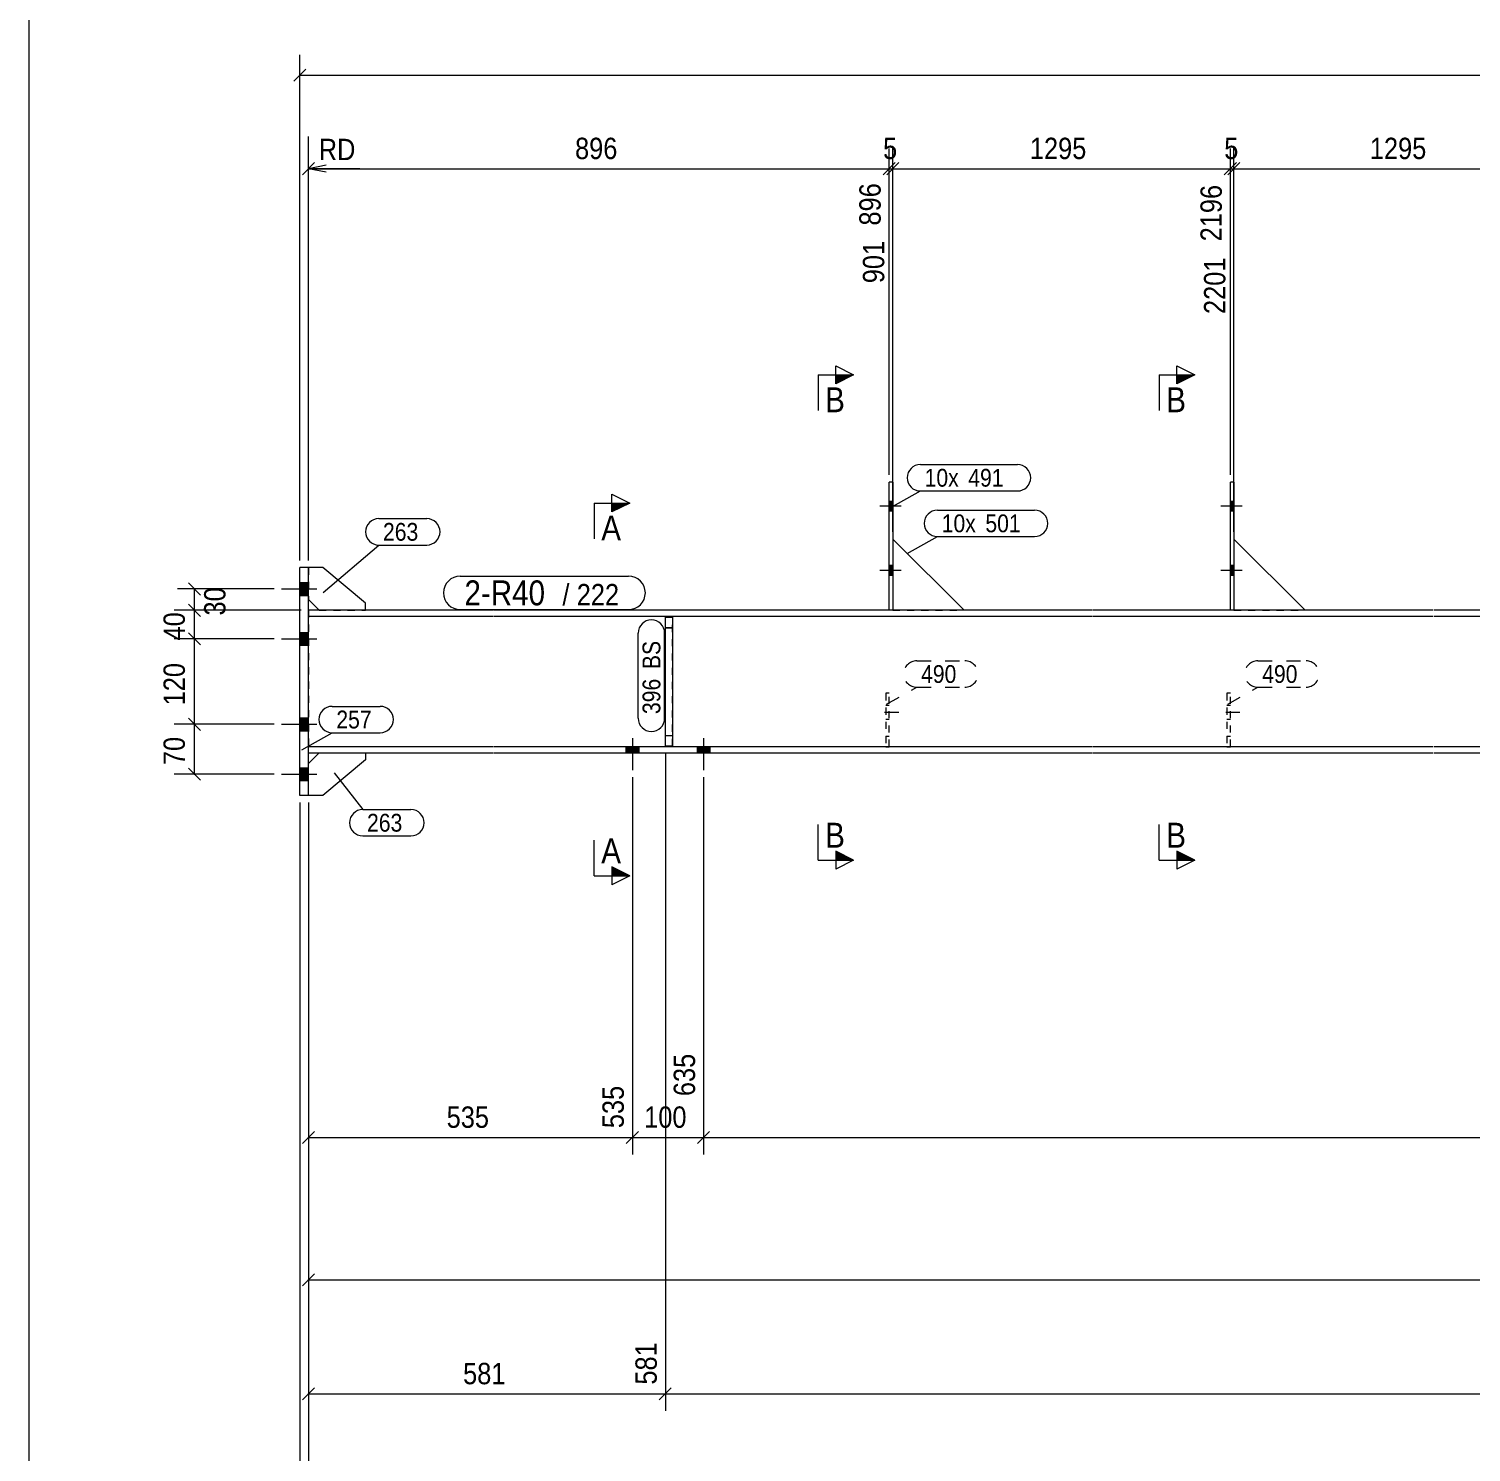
# Model space of a CAD drawing. Header units: millimetres. Extents: x 2 to 825, y 1 to 579.
# Drawn here: x 5 to 207.5, y 212.5 to 412.3 of the extents above; entities that cross this region are included whole.
import ezdxf

# ---------------------------------------------------------------- set-up
doc = ezdxf.new("R2010")
doc.units = ezdxf.units.MM
for name, pattern in [('XKITLINE00', [0]), ('XKITLINE01', [4, 1, -1, 1, -1]), ('XKITLINE02', [4, 2, -2])]:
    doc.linetypes.add(name, pattern=pattern)
for name, color, linetype, lineweight in [('Bolt', 3, 'Continuous', 0), ('Dimensions', 7, 'Continuous', 0), ('DrawingSheet', 5, 'Continuous', 0), ('Part', 2, 'Continuous', 0), ('PartMark', 7, 'Continuous', 0), ('Section', 6, 'Continuous', 0)]:
    doc.layers.add(name, color=color, linetype=linetype, lineweight=lineweight)
doc.styles.add('ARIAL', font='ARIAL.TTF')

# ---------------------------------------------------------------- blocks, each defined once
blk = doc.blocks.new('*A8')
at = {"layer": 'Bolt'}
for points in [[(173.72, 346), (174.22, 346), (174.22, 344.6), (173.72, 344.6)], [(173.72, 346), (174.22, 346), (174.22, 344.6), (173.72, 344.6)], [(173.72, 337), (174.22, 337), (174.22, 335.6), (173.72, 335.6)], [(173.72, 337), (174.22, 337), (174.22, 335.6), (173.72, 335.6)]]:
    blk.add_hatch(color=3, dxfattribs=at).paths.add_polyline_path(points, flags=17)
at = {"layer": 'Bolt', "color": 3, "linetype": 'XKITLINE00', "lineweight": 0}
for p, q in [((175.38, 345.3), (172.38, 345.3)), ((175.38, 345.3), (172.38, 345.3)), ((174.22, 346), (173.72, 346)), ((174.22, 346), (173.72, 346)), ((174.22, 344.6), (173.72, 344.6)), ((174.22, 344.6), (173.72, 344.6)), ((175.38, 336.3), (172.38, 336.3)), ((175.38, 336.3), (172.38, 336.3)), ((174.22, 337), (173.72, 337)), ((174.22, 337), (173.72, 337)), ((174.22, 335.6), (173.72, 335.6)), ((174.22, 335.6), (173.72, 335.6))]:
    blk.add_line(p, q, dxfattribs=at)
blk = doc.blocks.new('*A9')
at = {"layer": 'Bolt', "color": 3, "linetype": 'XKITLINE02', "lineweight": 0}
for p, q in [((175.07, 316.35), (172.07, 316.35)), ((173.72, 317.33), (173.22, 317.33)), ((173.72, 315.36), (173.22, 315.36))]:
    blk.add_line(p, q, dxfattribs=at)
blk = doc.blocks.new('*A10')
at = {"layer": 'Bolt'}
for points in [[(125.82, 346), (126.32, 346), (126.32, 344.6), (125.82, 344.6)], [(125.82, 346), (126.32, 346), (126.32, 344.6), (125.82, 344.6)], [(125.82, 337), (126.32, 337), (126.32, 335.6), (125.82, 335.6)], [(125.82, 337), (126.32, 337), (126.32, 335.6), (125.82, 335.6)]]:
    blk.add_hatch(color=3, dxfattribs=at).paths.add_polyline_path(points, flags=17)
at = {"layer": 'Bolt', "color": 3, "linetype": 'XKITLINE00', "lineweight": 0}
for p, q in [((127.48, 345.3), (124.48, 345.3)), ((127.48, 345.3), (124.48, 345.3)), ((126.32, 346), (125.82, 346)), ((126.32, 346), (125.82, 346)), ((126.32, 344.6), (125.82, 344.6)), ((126.32, 344.6), (125.82, 344.6)), ((127.48, 336.3), (124.48, 336.3)), ((127.48, 336.3), (124.48, 336.3)), ((126.32, 337), (125.82, 337)), ((126.32, 337), (125.82, 337)), ((126.32, 335.6), (125.82, 335.6)), ((126.32, 335.6), (125.82, 335.6))]:
    blk.add_line(p, q, dxfattribs=at)
blk = doc.blocks.new('*A11')
at = {"layer": 'Bolt', "color": 3, "linetype": 'XKITLINE02', "lineweight": 0}
for p, q in [((127.17, 316.35), (124.17, 316.35)), ((125.82, 317.33), (125.32, 317.33)), ((125.82, 315.36), (125.32, 315.36))]:
    blk.add_line(p, q, dxfattribs=at)
blk = doc.blocks.new('*A14')
at = {"layer": 'Bolt'}
for points in [[(44.26, 332.8), (43.06, 332.8), (43.06, 334.6), (44.26, 334.6)], [(44.26, 332.8), (43.06, 332.8), (43.06, 334.6), (44.26, 334.6)], [(44.26, 325.8), (43.06, 325.8), (43.06, 327.6), (44.26, 327.6)], [(44.26, 325.8), (43.06, 325.8), (43.06, 327.6), (44.26, 327.6)], [(44.26, 313.8), (43.06, 313.8), (43.06, 315.6), (44.26, 315.6)], [(44.26, 313.8), (43.06, 313.8), (43.06, 315.6), (44.26, 315.6)], [(44.26, 306.8), (43.06, 306.8), (43.06, 308.6), (44.26, 308.6)], [(44.26, 306.8), (43.06, 306.8), (43.06, 308.6), (44.26, 308.6)]]:
    blk.add_hatch(color=3, dxfattribs=at).paths.add_polyline_path(points, flags=17)
at = {"layer": 'Bolt', "color": 3, "linetype": 'XKITLINE00', "lineweight": 0}
for p, q in [((43.06, 334.6), (44.26, 334.6)), ((43.06, 334.6), (44.26, 334.6)), ((40.46, 333.7), (45.46, 333.7)), ((40.46, 333.7), (45.46, 333.7)), ((43.06, 332.8), (44.26, 332.8)), ((43.06, 332.8), (44.26, 332.8)), ((40.46, 326.7), (45.46, 326.7)), ((40.46, 326.7), (45.46, 326.7)), ((43.06, 327.6), (44.26, 327.6)), ((43.06, 327.6), (44.26, 327.6)), ((43.06, 325.8), (44.26, 325.8)), ((43.06, 325.8), (44.26, 325.8)), ((40.46, 314.7), (45.46, 314.7)), ((40.46, 314.7), (45.46, 314.7)), ((43.06, 315.6), (44.26, 315.6)), ((43.06, 315.6), (44.26, 315.6)), ((43.06, 313.8), (44.26, 313.8)), ((43.06, 313.8), (44.26, 313.8)), ((43.06, 308.6), (44.26, 308.6)), ((43.06, 308.6), (44.26, 308.6)), ((40.46, 307.7), (45.46, 307.7)), ((40.46, 307.7), (45.46, 307.7)), ((43.06, 306.8), (44.26, 306.8)), ((43.06, 306.8), (44.26, 306.8))]:
    blk.add_line(p, q, dxfattribs=at)
blk = doc.blocks.new('*A15')
at = {"layer": 'Part', "color": 2, "linetype": 'XKITLINE00', "lineweight": 0}
for p, q in [((70.26, 330.7), (44.26, 330.7)), ((125.82, 330.7), (70.36, 330.7)), ((154.32, 330.7), (126.32, 330.7)), ((173.72, 330.7), (154.42, 330.7)), ((202.22, 330.7), (174.22, 330.7)), ((221.3, 330.7), (202.32, 330.7)), ((70.26, 329.85), (44.26, 329.85)), ((154.32, 329.85), (70.36, 329.85)), ((202.22, 329.85), (154.42, 329.85)), ((249.8, 329.85), (202.32, 329.85)), ((70.26, 311.55), (44.26, 311.55)), ((44.26, 310.7), (70.26, 310.7)), ((154.32, 311.55), (70.36, 311.55)), ((70.36, 310.7), (154.32, 310.7)), ((202.22, 311.55), (154.42, 311.55)), ((154.42, 310.7), (202.22, 310.7)), ((249.8, 311.55), (202.32, 311.55)), ((202.32, 310.7), (249.8, 310.7))]:
    blk.add_line(p, q, dxfattribs=at)
at = {"layer": 'Part', "color": 7, "linetype": 'XKITLINE01', "lineweight": 0}
for p, q in [((44.26, 330.7), (44.26, 310.7)), ((126.32, 330.7), (125.82, 330.7)), ((174.22, 330.7), (173.72, 330.7))]:
    blk.add_line(p, q, dxfattribs=at)
blk = doc.blocks.new('*A34')
at = {"layer": 'Part', "color": 2, "linetype": 'XKITLINE00', "lineweight": 0}
for p, q in [((174.22, 348.7), (173.72, 348.7)), ((173.72, 330.7), (173.72, 348.7)), ((174.22, 348.7), (174.22, 330.7)), ((174.22, 330.7), (173.72, 330.7))]:
    blk.add_line(p, q, dxfattribs=at)
blk = doc.blocks.new('*A35')
at = {"layer": 'Part', "color": 2, "linetype": 'XKITLINE00', "lineweight": 0}
blk.add_line((184.22, 330.7), (174.22, 340.7), dxfattribs=at)
at = {"layer": 'Part', "color": 7, "linetype": 'XKITLINE01', "lineweight": 0}
for p, q in [((174.22, 340.7), (174.22, 330.7)), ((174.22, 330.7), (184.22, 330.7))]:
    blk.add_line(p, q, dxfattribs=at)
blk = doc.blocks.new('*A36')
at = {"layer": 'Part', "color": 7, "linetype": 'XKITLINE01', "lineweight": 0}
for p, q in [((173.22, 319.05), (173.22, 311.55)), ((173.72, 319.05), (173.22, 319.05)), ((173.72, 311.55), (173.72, 319.05)), ((173.22, 313.05), (173.72, 313.05)), ((173.22, 311.55), (173.72, 311.55))]:
    blk.add_line(p, q, dxfattribs=at)
blk = doc.blocks.new('*A37')
at = {"layer": 'Part', "color": 2, "linetype": 'XKITLINE00', "lineweight": 0}
for p, q in [((126.32, 348.7), (125.82, 348.7)), ((125.82, 330.7), (125.82, 348.7)), ((126.32, 348.7), (126.32, 330.7)), ((126.32, 330.7), (125.82, 330.7))]:
    blk.add_line(p, q, dxfattribs=at)
blk = doc.blocks.new('*A38')
at = {"layer": 'Part', "color": 2, "linetype": 'XKITLINE00', "lineweight": 0}
blk.add_line((136.32, 330.7), (126.32, 340.7), dxfattribs=at)
at = {"layer": 'Part', "color": 7, "linetype": 'XKITLINE01', "lineweight": 0}
for p, q in [((126.32, 340.7), (126.32, 330.7)), ((126.32, 330.7), (136.32, 330.7))]:
    blk.add_line(p, q, dxfattribs=at)
blk = doc.blocks.new('*A39')
at = {"layer": 'Part', "color": 7, "linetype": 'XKITLINE01', "lineweight": 0}
for p, q in [((125.32, 319.05), (125.32, 311.55)), ((125.82, 319.05), (125.32, 319.05)), ((125.82, 311.55), (125.82, 319.05)), ((125.32, 313.05), (125.82, 313.05)), ((125.32, 311.55), (125.82, 311.55))]:
    blk.add_line(p, q, dxfattribs=at)
blk = doc.blocks.new('*A42')
at = {"layer": 'Part', "color": 2, "linetype": 'XKITLINE00', "lineweight": 0}
for p, q in [((94.38, 311.65), (94.38, 329.75)), ((95.38, 329.75), (94.38, 329.75)), ((95.38, 329.75), (95.38, 311.65)), ((95.38, 311.65), (94.38, 311.65))]:
    blk.add_line(p, q, dxfattribs=at)
at = {"layer": 'Part', "color": 7, "linetype": 'XKITLINE01', "lineweight": 0}
for p, q in [((94.38, 328.25), (95.38, 328.25)), ((94.38, 313.15), (95.38, 313.15))]:
    blk.add_line(p, q, dxfattribs=at)
blk = doc.blocks.new('*A43')
at = {"layer": 'Part', "color": 2, "linetype": 'XKITLINE00', "lineweight": 0}
for p, q in [((44.26, 309.2), (45.76, 310.7)), ((52.26, 310.7), (52.26, 309.7)), ((52.26, 309.7), (46.26, 304.7)), ((46.26, 304.7), (44.26, 304.7))]:
    blk.add_line(p, q, dxfattribs=at)
at = {"layer": 'Part', "color": 7, "linetype": 'XKITLINE01', "lineweight": 0}
for p, q in [((45.76, 310.7), (52.26, 310.7)), ((44.26, 304.7), (44.26, 309.2))]:
    blk.add_line(p, q, dxfattribs=at)
blk = doc.blocks.new('*A44')
at = {"layer": 'Part', "color": 2, "linetype": 'XKITLINE00', "lineweight": 0}
for p, q in [((46.26, 336.7), (44.26, 336.7)), ((52.26, 331.7), (46.26, 336.7)), ((44.26, 332.2), (45.76, 330.7)), ((52.26, 330.7), (52.26, 331.7))]:
    blk.add_line(p, q, dxfattribs=at)
at = {"layer": 'Part', "color": 7, "linetype": 'XKITLINE01', "lineweight": 0}
for p, q in [((44.26, 336.7), (44.26, 332.2)), ((45.76, 330.7), (52.26, 330.7))]:
    blk.add_line(p, q, dxfattribs=at)
blk = doc.blocks.new('*A50')
at = {"layer": 'Part', "color": 7, "linetype": 'XKITLINE01', "lineweight": 0}
for p, q in [((94.38, 311.65), (94.38, 329.75)), ((94.38, 329.75), (95.38, 329.75)), ((95.38, 328.25), (94.38, 328.25)), ((95.38, 311.65), (95.38, 329.75)), ((94.38, 313.15), (95.38, 313.15)), ((95.38, 311.65), (94.38, 311.65))]:
    blk.add_line(p, q, dxfattribs=at)
blk = doc.blocks.new('*A51')
at = {"layer": 'Part', "color": 2, "linetype": 'XKITLINE00', "lineweight": 0}
for p, q in [((43.06, 304.7), (43.06, 336.7)), ((44.26, 336.7), (43.06, 336.7)), ((44.26, 304.7), (44.26, 336.7)), ((44.26, 304.7), (43.06, 304.7))]:
    blk.add_line(p, q, dxfattribs=at)
blk = doc.blocks.new('*A52')
at = {"layer": 'Bolt'}
for points in [[(88.85, 310.7), (88.85, 311.55), (90.65, 311.55), (90.65, 310.7)], [(88.85, 310.7), (88.85, 311.55), (90.65, 311.55), (90.65, 310.7)], [(98.85, 310.7), (98.85, 311.55), (100.65, 311.55), (100.65, 310.7)], [(98.85, 310.7), (98.85, 311.55), (100.65, 311.55), (100.65, 310.7)]]:
    blk.add_hatch(color=3, dxfattribs=at).paths.add_polyline_path(points, flags=17)
at = {"layer": 'Bolt', "color": 3, "linetype": 'XKITLINE00', "lineweight": 0}
for p, q in [((89.75, 312.77), (89.75, 308.27)), ((89.75, 312.77), (89.75, 308.27)), ((99.75, 312.77), (99.75, 308.27)), ((99.75, 312.77), (99.75, 308.27)), ((88.85, 311.55), (88.85, 310.7)), ((88.85, 311.55), (88.85, 310.7)), ((90.65, 311.55), (90.65, 310.7)), ((90.65, 311.55), (90.65, 310.7)), ((98.85, 311.55), (98.85, 310.7)), ((98.85, 311.55), (98.85, 310.7)), ((100.65, 311.55), (100.65, 310.7)), ((100.65, 311.55), (100.65, 310.7))]:
    blk.add_line(p, q, dxfattribs=at)
blk = doc.blocks.new('*A132')
at = {"layer": 'DrawingSheet', "color": 5, "linetype": 'XKITLINE00', "lineweight": 0}
blk.add_line((5, 579), (5, 5), dxfattribs=at)
blk = doc.blocks.new('*A140')
at = {"layer": 'Dimensions', "color": 7, "linetype": 'XKITLINE00', "lineweight": 0}
for p, q in [((43.06, 303.7), (43.06, 186.3)), ((44.26, 303.7), (44.26, 186.3)), ((43.91, 189.55), (42.21, 187.85)), ((43.06, 188.7), (44.26, 188.7)), ((45.11, 189.55), (43.41, 187.85))]:
    blk.add_line(p, q, dxfattribs=at)
at = {"layer": 'Dimensions', "color": 3}
for p in [(43.06, 188.7), (44.26, 188.7)]:
    blk.add_point(p, dxfattribs=at)
at = {"layer": 'Dimensions', "color": 3, "style": 'ARIAL', "width": 0.85}
blk.add_text('12', height=3, rotation=90.0002, dxfattribs=at).set_placement((41.86, 195.16))
blk.add_text('12', height=3, dxfattribs=at).set_placement((41.44, 190.05))
blk = doc.blocks.new('*A141')
at = {"layer": 'Dimensions', "color": 7, "linetype": 'XKITLINE00', "lineweight": 0}
for p, q in [((43.26, 330.7), (25.41, 330.7)), ((27.41, 331.55), (29.11, 329.85)), ((28.26, 326.7), (28.26, 330.7)), ((39.46, 326.7), (25.41, 326.7)), ((27.41, 327.55), (29.11, 325.85))]:
    blk.add_line(p, q, dxfattribs=at)
at = {"layer": 'Dimensions', "color": 3}
for p in [(28.26, 330.7), (28.26, 326.7)]:
    blk.add_point(p, dxfattribs=at)
at = {"layer": 'Dimensions', "color": 3, "style": 'ARIAL', "width": 0.85}
blk.add_text('40', height=3, rotation=90.0002, dxfattribs=at).set_placement((26.91, 326.47))
blk = doc.blocks.new('*A142')
at = {"layer": 'Dimensions', "color": 7, "linetype": 'XKITLINE00', "lineweight": 0}
for p, q in [((27.41, 334.55), (29.11, 332.85)), ((39.46, 333.7), (25.86, 333.7)), ((28.26, 330.7), (28.26, 333.7)), ((43.26, 330.7), (25.86, 330.7)), ((27.41, 331.55), (29.11, 329.85))]:
    blk.add_line(p, q, dxfattribs=at)
at = {"layer": 'Dimensions', "color": 3}
for p in [(28.26, 333.7), (28.26, 330.7)]:
    blk.add_point(p, dxfattribs=at)
at = {"layer": 'Dimensions', "color": 3, "style": 'ARIAL', "width": 0.85}
blk.add_text('30', height=3, rotation=90.0002, dxfattribs=at).set_placement((32.61, 329.97))
blk = doc.blocks.new('*A144')
at = {"layer": 'Dimensions', "color": 7, "linetype": 'XKITLINE00', "lineweight": 0}
for p, q in [((39.46, 314.7), (25.41, 314.7)), ((27.41, 315.55), (29.11, 313.85)), ((28.26, 307.7), (28.26, 314.7)), ((27.41, 308.55), (29.11, 306.85)), ((39.46, 307.7), (25.41, 307.7))]:
    blk.add_line(p, q, dxfattribs=at)
at = {"layer": 'Dimensions', "color": 3}
for p in [(28.26, 314.7), (28.26, 307.7)]:
    blk.add_point(p, dxfattribs=at)
at = {"layer": 'Dimensions', "color": 3, "style": 'ARIAL', "width": 0.85}
blk.add_text('70', height=3, rotation=90.0002, dxfattribs=at).set_placement((26.91, 308.97))
blk = doc.blocks.new('*A145')
at = {"layer": 'Dimensions', "color": 7, "linetype": 'XKITLINE00', "lineweight": 0}
for p, q in [((39.46, 326.7), (25.41, 326.7)), ((27.41, 327.55), (29.11, 325.85)), ((28.26, 314.7), (28.26, 326.7)), ((39.46, 314.7), (25.41, 314.7)), ((27.41, 315.55), (29.11, 313.85))]:
    blk.add_line(p, q, dxfattribs=at)
at = {"layer": 'Dimensions', "color": 3}
for p in [(28.26, 326.7), (28.26, 314.7)]:
    blk.add_point(p, dxfattribs=at)
at = {"layer": 'Dimensions', "color": 3, "style": 'ARIAL', "width": 0.85}
blk.add_text('120', height=3, rotation=90.0002, dxfattribs=at).set_placement((26.91, 317.36))
blk = doc.blocks.new('*A146')
at = {"layer": 'Dimensions', "color": 7, "linetype": 'XKITLINE00', "lineweight": 0}
for p, q in [((43.06, 337.7), (43.06, 408.67)), ((43.91, 406.67), (42.21, 404.97)), ((43.06, 405.82), (627.1, 405.82))]:
    blk.add_line(p, q, dxfattribs=at)
at = {"layer": 'Dimensions', "color": 3}
blk.add_point((43.06, 405.82), dxfattribs=at)
blk = doc.blocks.new('*A147')
at = {"layer": 'Dimensions', "color": 7, "linetype": 'XKITLINE00', "lineweight": 0}
blk.add_line((44.26, 303.7), (44.26, 186.3), dxfattribs=at)
blk = doc.blocks.new('*A148')
at = {"layer": 'Dimensions', "color": 7, "linetype": 'XKITLINE00', "lineweight": 0}
for p, q in [((94.38, 310.65), (94.38, 218.3)), ((95.22, 221.55), (93.53, 219.85)), ((94.38, 220.7), (369.39, 220.7))]:
    blk.add_line(p, q, dxfattribs=at)
at = {"layer": 'Dimensions', "color": 3}
blk.add_point((94.38, 220.7), dxfattribs=at)
blk = doc.blocks.new('*A149')
at = {"layer": 'Dimensions', "color": 7, "linetype": 'XKITLINE00', "lineweight": 0}
for p, q in [((44.26, 303.7), (44.26, 234.3)), ((45.11, 237.55), (43.41, 235.85)), ((44.26, 236.7), (625.27, 236.7))]:
    blk.add_line(p, q, dxfattribs=at)
at = {"layer": 'Dimensions', "color": 3}
blk.add_point((44.26, 236.7), dxfattribs=at)
blk = doc.blocks.new('*A150')
at = {"layer": 'Dimensions', "color": 7, "linetype": 'XKITLINE00', "lineweight": 0}
for p, q in [((99.75, 307.27), (99.75, 254.3)), ((100.6, 257.55), (98.9, 255.85)), ((99.75, 256.7), (364.76, 256.7))]:
    blk.add_line(p, q, dxfattribs=at)
at = {"layer": 'Dimensions', "color": 3}
blk.add_point((99.75, 256.7), dxfattribs=at)
blk = doc.blocks.new('*A166')
at = {"layer": 'PartMark', "color": 7, "linetype": 'XKITLINE00', "lineweight": 0}
for p, q in [((47.58, 317.22), (54.34, 317.22)), ((43.33, 311.13), (47.58, 313.52)), ((47.58, 313.52), (54.34, 313.52))]:
    blk.add_line(p, q, dxfattribs=at)
for centre, start, end in [((47.58, 315.37), 90, 270), ((54.34, 315.37), 270, 90)]:
    blk.add_arc(centre, 1.85, start, end, dxfattribs=at)
at = {"layer": 'PartMark', "color": 3, "style": 'ARIAL', "width": 0.85}
blk.add_text('257', height=2.5, dxfattribs=at).set_placement((48.18, 314.12))
blk = doc.blocks.new('*A167')
at = {"layer": 'PartMark', "color": 7, "linetype": 'XKITLINE02', "lineweight": 0}
for p, q in [((129.69, 323.61), (136.45, 323.61)), ((125.45, 317.52), (129.69, 319.91)), ((129.69, 319.91), (136.45, 319.91))]:
    blk.add_line(p, q, dxfattribs=at)
for centre, start, end in [((129.69, 321.76), 90, 270), ((136.45, 321.76), 270, 90)]:
    blk.add_arc(centre, 1.85, start, end, dxfattribs=at)
at = {"layer": 'PartMark', "color": 3, "style": 'ARIAL', "width": 0.85}
blk.add_text('490', height=2.5, dxfattribs=at).set_placement((130.29, 320.51))
blk = doc.blocks.new('*A168')
at = {"layer": 'PartMark', "color": 7, "linetype": 'XKITLINE00', "lineweight": 0}
for p, q in [((47.86, 307.89), (51.89, 302.73)), ((51.89, 302.73), (58.66, 302.73)), ((51.89, 299.03), (58.66, 299.03))]:
    blk.add_line(p, q, dxfattribs=at)
for centre, start, end in [((51.89, 300.88), 90, 270), ((58.66, 300.88), 270, 90)]:
    blk.add_arc(centre, 1.85, start, end, dxfattribs=at)
at = {"layer": 'PartMark', "color": 3, "style": 'ARIAL', "width": 0.85}
blk.add_text('263', height=2.5, dxfattribs=at).set_placement((52.49, 299.63))
blk = doc.blocks.new('*A169')
at = {"layer": 'PartMark', "color": 7, "linetype": 'XKITLINE00', "lineweight": 0}
for p, q in [((54.13, 343.57), (60.89, 343.57)), ((46.34, 333.18), (54.13, 339.87)), ((54.13, 339.87), (60.89, 339.87))]:
    blk.add_line(p, q, dxfattribs=at)
for centre, start, end in [((54.13, 341.72), 90, 270), ((60.89, 341.72), 270, 90)]:
    blk.add_arc(centre, 1.85, start, end, dxfattribs=at)
at = {"layer": 'PartMark', "color": 3, "style": 'ARIAL', "width": 0.85}
blk.add_text('263', height=2.5, dxfattribs=at).set_placement((54.73, 340.47))
blk = doc.blocks.new('*A171')
at = {"layer": 'PartMark', "color": 7, "linetype": 'XKITLINE02', "lineweight": 0}
for p, q in [((177.59, 323.61), (184.35, 323.61)), ((173.35, 317.52), (177.59, 319.91)), ((177.59, 319.91), (184.35, 319.91))]:
    blk.add_line(p, q, dxfattribs=at)
for centre, start, end in [((177.59, 321.76), 90, 270), ((184.35, 321.76), 270, 90)]:
    blk.add_arc(centre, 1.85, start, end, dxfattribs=at)
at = {"layer": 'PartMark', "color": 3, "style": 'ARIAL', "width": 0.85}
blk.add_text('490', height=2.5, dxfattribs=at).set_placement((178.19, 320.51))
blk = doc.blocks.new('*A175')
at = {"layer": 'PartMark', "color": 7, "linetype": 'XKITLINE00', "lineweight": 0}
for p, q in [((65.57, 335.5), (89.22, 335.5)), ((65.57, 330.8), (89.22, 330.8))]:
    blk.add_line(p, q, dxfattribs=at)
for centre, start, end in [((65.57, 333.15), 90, 270), ((89.22, 333.15), 270, 90)]:
    blk.add_arc(centre, 2.35, start, end, dxfattribs=at)
at = {"layer": 'PartMark', "color": 1, "style": 'ARIAL', "width": 0.85}
blk.add_text('2-R40', height=3.5, dxfattribs=at).set_placement((66.17, 331.4))
at = {"layer": 'PartMark', "color": 3, "style": 'ARIAL', "width": 0.85}
for s, p in [('/', (79.93, 331.4)), ('222', (81.94, 331.4))]:
    blk.add_text(s, height=3, dxfattribs=at).set_placement(p)
blk = doc.blocks.new('*A176')
at = {"layer": 'PartMark', "color": 7, "linetype": 'XKITLINE00', "lineweight": 0}
for p, q in [((132.59, 344.76), (146.23, 344.76)), ((128.35, 338.67), (132.59, 341.06)), ((132.59, 341.06), (146.23, 341.06))]:
    blk.add_line(p, q, dxfattribs=at)
for centre, start, end in [((132.59, 342.91), 90, 270), ((146.23, 342.91), 270, 90)]:
    blk.add_arc(centre, 1.85, start, end, dxfattribs=at)
at = {"layer": 'PartMark', "color": 3, "style": 'ARIAL', "width": 0.85}
for s, p in [('10x', (133.19, 341.66)), ('501', (139.32, 341.66))]:
    blk.add_text(s, height=2.5, dxfattribs=at).set_placement(p)
blk = doc.blocks.new('*A177')
at = {"layer": 'PartMark', "color": 7, "linetype": 'XKITLINE00', "lineweight": 0}
for p, q in [((130.19, 351.16), (143.83, 351.16)), ((125.95, 345.07), (130.19, 347.46)), ((130.19, 347.46), (143.83, 347.46))]:
    blk.add_line(p, q, dxfattribs=at)
for centre, start, end in [((130.19, 349.31), 90, 270), ((143.83, 349.31), 270, 90)]:
    blk.add_arc(centre, 1.85, start, end, dxfattribs=at)
at = {"layer": 'PartMark', "color": 3, "style": 'ARIAL', "width": 0.85}
for s, p in [('10x', (130.79, 348.06)), ('491', (136.92, 348.06))]:
    blk.add_text(s, height=2.5, dxfattribs=at).set_placement(p)
blk = doc.blocks.new('*A179')
at = {"layer": 'PartMark', "color": 7, "linetype": 'XKITLINE00', "lineweight": 0}
for p, q in [((90.58, 315.54), (90.58, 327.5)), ((94.28, 315.54), (94.28, 327.5))]:
    blk.add_line(p, q, dxfattribs=at)
for centre, start, end in [((92.43, 327.5), 0, 180), ((92.43, 315.54), 180, 0)]:
    blk.add_arc(centre, 1.85, start, end, dxfattribs=at)
at = {"layer": 'PartMark', "color": 3, "style": 'ARIAL', "width": 0.85}
for s, p in [('BS', (93.68, 322.45)), ('396', (93.68, 316.14))]:
    blk.add_text(s, height=2.5, rotation=90.0002, dxfattribs=at).set_placement(p)
blk = doc.blocks.new('*A181')
at = {"layer": 'Section'}
for points in [[(86.88, 345.76), (89.38, 345.76), (86.88, 344.51)], [(86.88, 294.68), (89.38, 293.43), (86.88, 293.43)]]:
    blk.add_hatch(color=3, dxfattribs=at).paths.add_polyline_path(points, flags=17)
at = {"layer": 'Section', "color": 3, "linetype": 'XKITLINE00', "lineweight": 0}
for p, q in [((86.88, 344.51), (86.88, 347.01)), ((86.88, 347.01), (89.38, 345.76)), ((89.38, 345.76), (86.88, 344.51)), ((89.38, 293.43), (86.88, 294.68)), ((86.88, 294.68), (86.88, 292.18)), ((89.38, 293.43), (86.88, 292.18))]:
    blk.add_line(p, q, dxfattribs=at)
at = {"layer": 'Section', "color": 1, "linetype": 'XKITLINE00', "lineweight": 0}
for p, q in [((84.38, 345.76), (84.38, 340.76)), ((84.38, 345.76), (89.38, 345.76)), ((84.38, 293.43), (84.38, 298.43)), ((84.38, 293.43), (89.38, 293.43))]:
    blk.add_line(p, q, dxfattribs=at)
at = {"layer": 'Section', "color": 7, "style": 'ARIAL', "width": 0.85}
for p in [(85.38, 340.51), (85.38, 295.18)]:
    blk.add_text('A', height=3.5, dxfattribs=at).set_placement(p)
blk = doc.blocks.new('*A185')
at = {"layer": 'Section'}
for points in [[(118.32, 363.76), (120.82, 363.76), (118.32, 362.51)], [(118.32, 296.88), (120.82, 295.63), (118.32, 295.63)]]:
    blk.add_hatch(color=3, dxfattribs=at).paths.add_polyline_path(points, flags=17)
at = {"layer": 'Section', "color": 3, "linetype": 'XKITLINE00', "lineweight": 0}
for p, q in [((118.32, 362.51), (118.32, 365.01)), ((118.32, 365.01), (120.82, 363.76)), ((120.82, 363.76), (118.32, 362.51)), ((120.82, 295.63), (118.32, 296.88)), ((118.32, 296.88), (118.32, 294.38)), ((120.82, 295.63), (118.32, 294.38))]:
    blk.add_line(p, q, dxfattribs=at)
at = {"layer": 'Section', "color": 1, "linetype": 'XKITLINE00', "lineweight": 0}
for p, q in [((115.82, 363.76), (115.82, 358.76)), ((115.82, 363.76), (120.82, 363.76)), ((115.82, 295.63), (115.82, 300.63)), ((115.82, 295.63), (120.82, 295.63))]:
    blk.add_line(p, q, dxfattribs=at)
at = {"layer": 'Section', "color": 7, "style": 'ARIAL', "width": 0.85}
for p in [(116.82, 358.51), (116.82, 297.38)]:
    blk.add_text('B', height=3.5, dxfattribs=at).set_placement(p)
blk = doc.blocks.new('*A187')
at = {"layer": 'Section'}
for points in [[(166.22, 363.76), (168.72, 363.76), (166.22, 362.51)], [(166.22, 296.88), (168.72, 295.63), (166.22, 295.63)]]:
    blk.add_hatch(color=3, dxfattribs=at).paths.add_polyline_path(points, flags=17)
at = {"layer": 'Section', "color": 3, "linetype": 'XKITLINE00', "lineweight": 0}
for p, q in [((166.22, 362.51), (166.22, 365.01)), ((166.22, 365.01), (168.72, 363.76)), ((168.72, 363.76), (166.22, 362.51)), ((168.72, 295.63), (166.22, 296.88)), ((166.22, 296.88), (166.22, 294.38)), ((168.72, 295.63), (166.22, 294.38))]:
    blk.add_line(p, q, dxfattribs=at)
at = {"layer": 'Section', "color": 1, "linetype": 'XKITLINE00', "lineweight": 0}
for p, q in [((163.72, 363.76), (163.72, 358.76)), ((163.72, 363.76), (168.72, 363.76)), ((163.72, 295.63), (163.72, 300.63)), ((163.72, 295.63), (168.72, 295.63))]:
    blk.add_line(p, q, dxfattribs=at)
at = {"layer": 'Section', "color": 7, "style": 'ARIAL', "width": 0.85}
for p in [(164.72, 358.51), (164.72, 297.38)]:
    blk.add_text('B', height=3.5, dxfattribs=at).set_placement(p)
blk = doc.blocks.new('*A192')
at = {"layer": 'Dimensions', "color": 7, "linetype": 'XKITLINE00', "lineweight": 0}
for p, q in [((94.38, 310.65), (94.38, 218.3)), ((44.26, 303.7), (44.26, 218.3)), ((45.11, 221.55), (43.41, 219.85)), ((95.22, 221.55), (93.53, 219.85)), ((44.26, 220.7), (94.38, 220.7))]:
    blk.add_line(p, q, dxfattribs=at)
at = {"layer": 'Dimensions', "color": 3}
for p in [(44.26, 220.7), (94.38, 220.7)]:
    blk.add_point(p, dxfattribs=at)
at = {"layer": 'Dimensions', "color": 3, "style": 'ARIAL', "width": 0.85}
blk.add_text('581', height=3, rotation=90.0002, dxfattribs=at).set_placement((93.18, 222))
blk.add_text('581', height=3, dxfattribs=at).set_placement((65.98, 222.05))
blk = doc.blocks.new('*A193')
at = {"layer": 'Dimensions', "color": 7, "linetype": 'XKITLINE00', "lineweight": 0}
for p, q in [((89.75, 307.27), (89.75, 254.3)), ((44.26, 303.7), (44.26, 254.3)), ((45.11, 257.55), (43.41, 255.85)), ((90.6, 257.55), (88.9, 255.85)), ((44.26, 256.7), (89.75, 256.7))]:
    blk.add_line(p, q, dxfattribs=at)
at = {"layer": 'Dimensions', "color": 3}
for p in [(44.26, 256.7), (89.75, 256.7)]:
    blk.add_point(p, dxfattribs=at)
at = {"layer": 'Dimensions', "color": 3, "style": 'ARIAL', "width": 0.85}
blk.add_text('535', height=3, rotation=90.0002, dxfattribs=at).set_placement((88.55, 258))
blk.add_text('535', height=3, dxfattribs=at).set_placement((63.67, 258.05))
blk = doc.blocks.new('*A194')
at = {"layer": 'Dimensions', "color": 7, "linetype": 'XKITLINE00', "lineweight": 0}
for p, q in [((89.75, 307.27), (89.75, 254.3)), ((99.75, 307.27), (99.75, 254.3)), ((90.6, 257.55), (88.9, 255.85)), ((100.6, 257.55), (98.9, 255.85)), ((89.75, 256.7), (99.75, 256.7))]:
    blk.add_line(p, q, dxfattribs=at)
at = {"layer": 'Dimensions', "color": 3}
for p in [(89.75, 256.7), (99.75, 256.7)]:
    blk.add_point(p, dxfattribs=at)
at = {"layer": 'Dimensions', "color": 3, "style": 'ARIAL', "width": 0.85}
blk.add_text('635', height=3, rotation=90.0002, dxfattribs=at).set_placement((98.55, 262.5))
blk.add_text('100', height=3, dxfattribs=at).set_placement((91.41, 258.05))
blk = doc.blocks.new('*A195')
at = {"layer": 'Dimensions', "color": 7, "linetype": 'XKITLINE00', "lineweight": 0}
for p, q in [((44.26, 337.7), (44.26, 397.2)), ((44.26, 337.7), (44.26, 395.55)), ((125.82, 349.7), (125.82, 395.55)), ((45.11, 393.55), (43.41, 391.85)), ((46.76, 393.2), (44.26, 392.7)), ((126.67, 393.55), (124.97, 391.85)), ((44.26, 392.7), (125.82, 392.7)), ((46.76, 392.2), (44.26, 392.7)), ((51.48, 392.7), (44.26, 392.7))]:
    blk.add_line(p, q, dxfattribs=at)
at = {"layer": 'Dimensions', "color": 3}
for p in [(44.26, 392.7), (125.82, 392.7)]:
    blk.add_point(p, dxfattribs=at)
at = {"layer": 'Dimensions', "color": 7}
blk.add_point((44.26, 392.7), dxfattribs=at)
at = {"layer": 'Dimensions', "color": 3, "style": 'ARIAL', "width": 0.85}
for s, p in [('896', (81.7, 394.05)), ('RD', (45.71, 393.9))]:
    blk.add_text(s, height=3, dxfattribs=at).set_placement(p)
blk.add_text('896', height=3, rotation=90.0002, dxfattribs=at).set_placement((124.62, 384.72))
blk = doc.blocks.new('*A196')
at = {"layer": 'Dimensions', "color": 7, "linetype": 'XKITLINE00', "lineweight": 0}
for p, q in [((125.82, 349.7), (125.82, 395.55)), ((126.32, 341.7), (126.32, 395.55)), ((126.67, 393.55), (124.97, 391.85)), ((127.17, 393.55), (125.47, 391.85)), ((125.82, 392.7), (126.32, 392.7))]:
    blk.add_line(p, q, dxfattribs=at)
at = {"layer": 'Dimensions', "color": 3}
for p in [(125.82, 392.7), (126.32, 392.7)]:
    blk.add_point(p, dxfattribs=at)
at = {"layer": 'Dimensions', "color": 3, "style": 'ARIAL', "width": 0.85}
blk.add_text('5', height=3, dxfattribs=at).set_placement((124.96, 394.05))
blk.add_text('901', height=3, rotation=90.0002, dxfattribs=at).set_placement((125.12, 376.62))
blk = doc.blocks.new('*A197')
at = {"layer": 'Dimensions', "color": 7, "linetype": 'XKITLINE00', "lineweight": 0}
for p, q in [((126.32, 341.7), (126.32, 395.55)), ((173.72, 349.7), (173.72, 395.55)), ((127.17, 393.55), (125.47, 391.85)), ((174.57, 393.55), (172.87, 391.85)), ((126.32, 392.7), (173.72, 392.7))]:
    blk.add_line(p, q, dxfattribs=at)
at = {"layer": 'Dimensions', "color": 3}
for p in [(126.32, 392.7), (173.72, 392.7)]:
    blk.add_point(p, dxfattribs=at)
at = {"layer": 'Dimensions', "color": 3, "style": 'ARIAL', "width": 0.85}
blk.add_text('1295', height=3, dxfattribs=at).set_placement((145.57, 394.05))
blk.add_text('2196', height=3, rotation=90.0002, dxfattribs=at).set_placement((172.52, 382.5))
blk = doc.blocks.new('*A198')
at = {"layer": 'Dimensions', "color": 7, "linetype": 'XKITLINE00', "lineweight": 0}
for p, q in [((173.72, 349.7), (173.72, 395.55)), ((174.22, 341.7), (174.22, 395.55)), ((174.57, 393.55), (172.87, 391.85)), ((175.07, 393.55), (173.37, 391.85)), ((173.72, 392.7), (174.22, 392.7))]:
    blk.add_line(p, q, dxfattribs=at)
at = {"layer": 'Dimensions', "color": 3}
for p in [(173.72, 392.7), (174.22, 392.7)]:
    blk.add_point(p, dxfattribs=at)
at = {"layer": 'Dimensions', "color": 3, "style": 'ARIAL', "width": 0.85}
blk.add_text('5', height=3, dxfattribs=at).set_placement((172.86, 394.05))
blk.add_text('2201', height=3, rotation=90.0002, dxfattribs=at).set_placement((173.02, 372.3))
blk = doc.blocks.new('*A199')
at = {"layer": 'Dimensions', "color": 7, "linetype": 'XKITLINE00', "lineweight": 0}
for p, q in [((174.22, 341.7), (174.22, 395.55)), ((221.3, 349.7), (221.3, 395.55)), ((175.07, 393.55), (173.37, 391.85)), ((222.15, 393.55), (220.45, 391.85)), ((174.22, 392.7), (221.3, 392.7))]:
    blk.add_line(p, q, dxfattribs=at)
at = {"layer": 'Dimensions', "color": 3}
for p in [(174.22, 392.7), (221.3, 392.7)]:
    blk.add_point(p, dxfattribs=at)
at = {"layer": 'Dimensions', "color": 3, "style": 'ARIAL', "width": 0.85}
blk.add_text('1295', height=3, dxfattribs=at).set_placement((193.31, 394.05))
blk.add_text('3496', height=3, rotation=90.0002, dxfattribs=at).set_placement((220.1, 382.5))

msp = doc.modelspace()

# ---------------------------------------------------------------- block references
at = {"lineweight": 0}
for name in ['*A132', '*A146', '*A195', '*A196', '*A197', '*A198', '*A199', '*A185', '*A187', '*A177', '*A37', '*A34', '*A181', '*A10', '*A176', '*A8', '*A169', '*A38', '*A35', '*A51', '*A44', '*A142', '*A14', '*A175', '*A141', '*A147', '*A149', '*A179', '*A42', '*A50', '*A145', '*A167', '*A171', '*A39', '*A36', '*A166', '*A11', '*A9', '*A144', '*A52', '*A192', '*A43', '*A148', '*A168', '*A193', '*A194', '*A150', '*A140']:
    msp.add_blockref(name, (0, 0), dxfattribs=at)
at = {"layer": 'Part', "lineweight": 0}
msp.add_blockref('*A15', (0, 0), dxfattribs=at)

doc.saveas('drawing.dxf')
